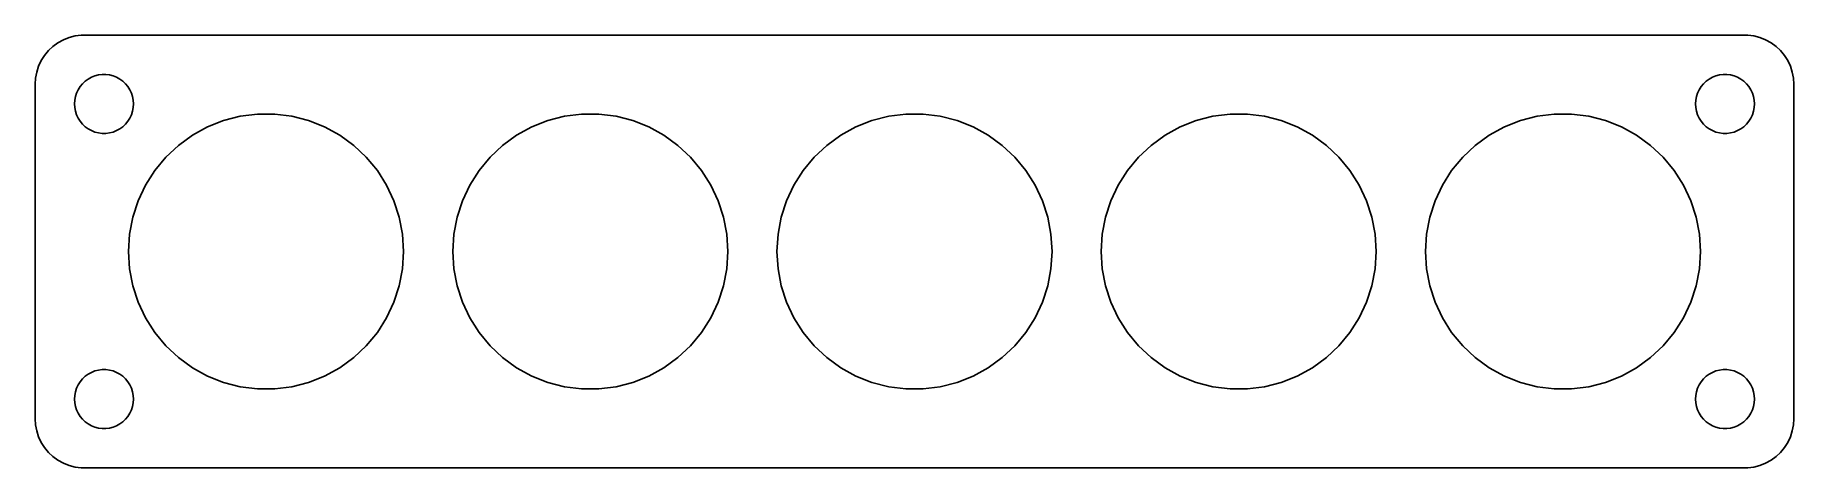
# Model space of a CAD drawing. Header units: metres. Extents: x -90 to 90, y 32 to 76.
import ezdxf

# ---------------------------------------------------------------- set-up
doc = ezdxf.new("R2010")
doc.units = ezdxf.units.M

msp = doc.modelspace()

# ---------------------------------------------------------------- linework, layer by layer
for p, q in [((-87.1791, 75.2216), (-87.6871, 74.8526)), ((-86.6289, 75.5241), (-87.1791, 75.2216)), ((-86.0451, 75.7553), (-86.6289, 75.5241)), ((-85.4369, 75.9114), (-86.0451, 75.7553)), ((-84.8139, 75.9901), (-85.4369, 75.9114)), ((84.8139, 75.9901), (-84.8139, 75.9901)), ((85.4369, 75.9114), (84.8139, 75.9901)), ((86.0451, 75.7553), (85.4369, 75.9114)), ((86.6289, 75.5241), (86.0451, 75.7553)), ((87.1791, 75.2216), (86.6289, 75.5241)), ((87.6871, 74.8526), (87.1791, 75.2216)), ((-88.8815, 73.4088), (-89.1489, 72.8406)), ((-88.5451, 73.9389), (-88.8815, 73.4088)), ((-88.1448, 74.4227), (-88.5451, 73.9389)), ((-87.6871, 74.8526), (-88.1448, 74.4227)), ((88.1448, 74.4227), (87.6871, 74.8526)), ((88.5451, 73.9389), (88.1448, 74.4227)), ((88.8815, 73.4088), (88.5451, 73.9389)), ((89.1489, 72.8406), (88.8815, 73.4088)), ((-89.4606, 71.6267), (-89.5, 71)), ((-89.3429, 72.2434), (-89.4606, 71.6267)), ((-89.1489, 72.8406), (-89.3429, 72.2434)), ((-84.1075, 71.533), (-83.7773, 71.7145)), ((-83.7773, 71.7145), (-83.427, 71.8532)), ((-83.427, 71.8532), (-83.0621, 71.9469)), ((-83.0621, 71.9469), (-82.6884, 71.9941)), ((-82.6884, 71.9941), (-82.3116, 71.9941)), ((-82.3116, 71.9941), (-81.9379, 71.9469)), ((-81.9379, 71.9469), (-81.573, 71.8532)), ((-81.573, 71.8532), (-81.2227, 71.7145)), ((-81.2227, 71.7145), (-80.8925, 71.533)), ((80.8925, 71.533), (81.2227, 71.7145)), ((81.2227, 71.7145), (81.573, 71.8532)), ((81.573, 71.8532), (81.9379, 71.9469)), ((81.9379, 71.9469), (82.3116, 71.9941)), ((82.3116, 71.9941), (82.6884, 71.9941)), ((82.6884, 71.9941), (83.0621, 71.9469)), ((83.0621, 71.9469), (83.427, 71.8532)), ((83.427, 71.8532), (83.7773, 71.7145)), ((83.7773, 71.7145), (84.1075, 71.533)), ((89.3429, 72.2434), (89.1489, 72.8406)), ((89.4606, 71.6267), (89.3429, 72.2434)), ((89.5, 71), (89.4606, 71.6267)), ((-89.5, 71), (-89.5, 37)), ((-85.4057, 69.7461), (-85.2893, 70.1044)), ((-85.2893, 70.1044), (-85.1289, 70.4453)), ((-85.1289, 70.4453), (-84.927, 70.7634)), ((-84.927, 70.7634), (-84.6869, 71.0536)), ((-84.6869, 71.0536), (-84.4123, 71.3115)), ((-84.4123, 71.3115), (-84.1075, 71.533)), ((-80.8925, 71.533), (-80.5877, 71.3115)), ((-80.5877, 71.3115), (-80.3131, 71.0536)), ((-80.3131, 71.0536), (-80.073, 70.7634)), ((-80.073, 70.7634), (-79.8711, 70.4453)), ((-79.8711, 70.4453), (-79.7107, 70.1044)), ((-79.7107, 70.1044), (-79.5943, 69.7461)), ((79.5943, 69.7461), (79.7107, 70.1044)), ((79.7107, 70.1044), (79.8711, 70.4453)), ((79.8711, 70.4453), (80.073, 70.7634)), ((80.073, 70.7634), (80.3131, 71.0536)), ((80.3131, 71.0536), (80.5877, 71.3115)), ((80.5877, 71.3115), (80.8925, 71.533)), ((84.1075, 71.533), (84.4123, 71.3115)), ((84.4123, 71.3115), (84.6869, 71.0536)), ((84.6869, 71.0536), (84.927, 70.7634)), ((84.927, 70.7634), (85.1289, 70.4453)), ((85.1289, 70.4453), (85.2893, 70.1044)), ((85.2893, 70.1044), (85.4057, 69.7461)), ((89.5, 37), (89.5, 71)), ((-85.5, 69), (-85.4763, 69.376)), ((-85.4763, 68.624), (-85.5, 69)), ((-85.4763, 69.376), (-85.4057, 69.7461)), ((-85.4057, 68.2539), (-85.4763, 68.624)), ((-85.2893, 67.8956), (-85.4057, 68.2539)), ((-79.5943, 68.2539), (-79.7107, 67.8956)), ((-79.5943, 69.7461), (-79.5237, 69.376)), ((-79.5237, 68.624), (-79.5943, 68.2539)), ((-79.5237, 69.376), (-79.5, 69)), ((-79.5, 69), (-79.5237, 68.624)), ((79.5, 69), (79.5237, 69.376)), ((79.5237, 68.624), (79.5, 69)), ((79.5237, 69.376), (79.5943, 69.7461)), ((79.5943, 68.2539), (79.5237, 68.624)), ((79.7107, 67.8956), (79.5943, 68.2539)), ((85.4057, 68.2539), (85.2893, 67.8956)), ((85.4057, 69.7461), (85.4763, 69.376)), ((85.4763, 68.624), (85.4057, 68.2539)), ((85.4763, 69.376), (85.5, 69)), ((85.5, 69), (85.4763, 68.624)), ((-85.1289, 67.5547), (-85.2893, 67.8956)), ((-84.927, 67.2366), (-85.1289, 67.5547)), ((-84.6869, 66.9464), (-84.927, 67.2366)), ((-84.4123, 66.6884), (-84.6869, 66.9464)), ((-84.1075, 66.467), (-84.4123, 66.6884)), ((-83.7773, 66.2855), (-84.1075, 66.467)), ((-83.427, 66.1468), (-83.7773, 66.2855)), ((-81.2227, 66.2855), (-81.573, 66.1468)), ((-80.8925, 66.467), (-81.2227, 66.2855)), ((-80.5877, 66.6884), (-80.8925, 66.467)), ((-80.3131, 66.9464), (-80.5877, 66.6884)), ((-80.073, 67.2366), (-80.3131, 66.9464)), ((-79.8711, 67.5547), (-80.073, 67.2366)), ((-79.7107, 67.8956), (-79.8711, 67.5547)), ((-73.5016, 65.8206), (-71.9609, 66.6676)), ((-71.9609, 66.6676), (-70.3262, 67.3148)), ((-70.3262, 67.3148), (-68.6233, 67.752)), ((-68.6233, 67.752), (-66.8791, 67.9724)), ((-66.8791, 67.9724), (-65.1209, 67.9724)), ((-65.1209, 67.9724), (-63.3767, 67.752)), ((-63.3767, 67.752), (-61.6738, 67.3148)), ((-61.6738, 67.3148), (-60.0391, 66.6676)), ((-60.0391, 66.6676), (-58.4984, 65.8206)), ((-40.5016, 65.8206), (-38.9609, 66.6676)), ((-38.9609, 66.6676), (-37.3262, 67.3148)), ((-37.3262, 67.3148), (-35.6233, 67.752)), ((-35.6233, 67.752), (-33.8791, 67.9724)), ((-33.8791, 67.9724), (-32.1209, 67.9724)), ((-32.1209, 67.9724), (-30.3766, 67.752)), ((-30.3766, 67.752), (-28.6738, 67.3148)), ((-28.6738, 67.3148), (-27.0391, 66.6676)), ((-27.0391, 66.6676), (-25.4984, 65.8206)), ((-7.50157, 65.8206), (-5.96091, 66.6676)), ((-5.96091, 66.6676), (-4.32623, 67.3148)), ((-4.32623, 67.3148), (-2.62334, 67.752)), ((-2.62334, 67.752), (-0.87906, 67.9724)), ((-0.87906, 67.9724), (0.87906, 67.9724)), ((0.87906, 67.9724), (2.62334, 67.752)), ((2.62334, 67.752), (4.32623, 67.3148)), ((4.32623, 67.3148), (5.96091, 66.6676)), ((5.96091, 66.6676), (7.50157, 65.8206)), ((25.4984, 65.8206), (27.0391, 66.6676)), ((27.0391, 66.6676), (28.6738, 67.3148)), ((28.6738, 67.3148), (30.3766, 67.752)), ((30.3766, 67.752), (32.1209, 67.9724)), ((32.1209, 67.9724), (33.8791, 67.9724)), ((33.8791, 67.9724), (35.6233, 67.752)), ((35.6233, 67.752), (37.3262, 67.3148)), ((37.3262, 67.3148), (38.9609, 66.6676)), ((38.9609, 66.6676), (40.5016, 65.8206)), ((58.4984, 65.8206), (60.0391, 66.6676)), ((60.0391, 66.6676), (61.6738, 67.3148)), ((61.6738, 67.3148), (63.3767, 67.752)), ((63.3767, 67.752), (65.1209, 67.9724)), ((65.1209, 67.9724), (66.8791, 67.9724)), ((66.8791, 67.9724), (68.6233, 67.752)), ((68.6233, 67.752), (70.3262, 67.3148)), ((70.3262, 67.3148), (71.9609, 66.6676)), ((71.9609, 66.6676), (73.5016, 65.8206)), ((79.8711, 67.5547), (79.7107, 67.8956)), ((80.073, 67.2366), (79.8711, 67.5547)), ((80.3131, 66.9464), (80.073, 67.2366)), ((80.5877, 66.6884), (80.3131, 66.9464)), ((80.8925, 66.467), (80.5877, 66.6884)), ((81.2227, 66.2855), (80.8925, 66.467)), ((81.573, 66.1468), (81.2227, 66.2855)), ((83.7773, 66.2855), (83.427, 66.1468)), ((84.1075, 66.467), (83.7773, 66.2855)), ((84.4123, 66.6884), (84.1075, 66.467)), ((84.6869, 66.9464), (84.4123, 66.6884)), ((84.927, 67.2366), (84.6869, 66.9464)), ((85.1289, 67.5547), (84.927, 67.2366)), ((85.2893, 67.8956), (85.1289, 67.5547)), ((-83.0621, 66.0531), (-83.427, 66.1468)), ((-82.6884, 66.0059), (-83.0621, 66.0531)), ((-82.3116, 66.0059), (-82.6884, 66.0059)), ((-81.9379, 66.0531), (-82.3116, 66.0059)), ((-81.573, 66.1468), (-81.9379, 66.0531)), ((-76.2056, 63.5836), (-74.9239, 64.7872)), ((-74.9239, 64.7872), (-73.5016, 65.8206)), ((-58.4984, 65.8206), (-57.0761, 64.7872)), ((-57.0761, 64.7872), (-55.7944, 63.5836)), ((-43.2056, 63.5836), (-41.9239, 64.7872)), ((-41.9239, 64.7872), (-40.5016, 65.8206)), ((-25.4984, 65.8206), (-24.0761, 64.7872)), ((-24.0761, 64.7872), (-22.7944, 63.5836)), ((-10.2056, 63.5836), (-8.92393, 64.7872)), ((-8.92393, 64.7872), (-7.50157, 65.8206)), ((7.50157, 65.8206), (8.92393, 64.7872)), ((8.92393, 64.7872), (10.2056, 63.5836)), ((22.7944, 63.5836), (24.0761, 64.7872)), ((24.0761, 64.7872), (25.4984, 65.8206)), ((40.5016, 65.8206), (41.9239, 64.7872)), ((41.9239, 64.7872), (43.2056, 63.5836)), ((55.7944, 63.5836), (57.0761, 64.7872)), ((57.0761, 64.7872), (58.4984, 65.8206)), ((73.5016, 65.8206), (74.9239, 64.7872)), ((74.9239, 64.7872), (76.2056, 63.5836)), ((81.9379, 66.0531), (81.573, 66.1468)), ((82.3116, 66.0059), (81.9379, 66.0531)), ((82.6884, 66.0059), (82.3116, 66.0059)), ((83.0621, 66.0531), (82.6884, 66.0059)), ((83.427, 66.1468), (83.0621, 66.0531)), ((-77.3262, 62.229), (-76.2056, 63.5836)), ((-55.7944, 63.5836), (-54.6738, 62.229)), ((-44.3262, 62.229), (-43.2056, 63.5836)), ((-22.7944, 63.5836), (-21.6738, 62.229)), ((-11.3262, 62.229), (-10.2056, 63.5836)), ((10.2056, 63.5836), (11.3262, 62.229)), ((21.6738, 62.229), (22.7944, 63.5836)), ((43.2056, 63.5836), (44.3262, 62.229)), ((54.6738, 62.229), (55.7944, 63.5836)), ((76.2056, 63.5836), (77.3262, 62.229)), ((-78.2683, 60.7445), (-77.3262, 62.229)), ((-54.6738, 62.229), (-53.7317, 60.7445)), ((-45.2683, 60.7445), (-44.3262, 62.229)), ((-21.6738, 62.229), (-20.7317, 60.7445)), ((-12.2683, 60.7445), (-11.3262, 62.229)), ((11.3262, 62.229), (12.2683, 60.7445)), ((20.7317, 60.7445), (21.6738, 62.229)), ((44.3262, 62.229), (45.2683, 60.7445)), ((53.7317, 60.7445), (54.6738, 62.229)), ((77.3262, 62.229), (78.2683, 60.7445)), ((-79.5602, 57.4816), (-79.0169, 59.1537)), ((-79.0169, 59.1537), (-78.2683, 60.7445)), ((-53.7317, 60.7445), (-52.9831, 59.1537)), ((-52.9831, 59.1537), (-52.4398, 57.4816)), ((-46.5602, 57.4816), (-46.0169, 59.1537)), ((-46.0169, 59.1537), (-45.2683, 60.7445)), ((-20.7317, 60.7445), (-19.9831, 59.1537)), ((-19.9831, 59.1537), (-19.4398, 57.4816)), ((-13.5602, 57.4816), (-13.0169, 59.1537)), ((-13.0169, 59.1537), (-12.2683, 60.7445)), ((12.2683, 60.7445), (13.0169, 59.1537)), ((13.0169, 59.1537), (13.5602, 57.4816)), ((19.4398, 57.4816), (19.9831, 59.1537)), ((19.9831, 59.1537), (20.7317, 60.7445)), ((45.2683, 60.7445), (46.0169, 59.1537)), ((46.0169, 59.1537), (46.5602, 57.4816)), ((52.4398, 57.4816), (52.9831, 59.1537)), ((52.9831, 59.1537), (53.7317, 60.7445)), ((78.2683, 60.7445), (79.0169, 59.1537)), ((79.0169, 59.1537), (79.5602, 57.4816)), ((-79.8896, 55.7547), (-79.5602, 57.4816)), ((-52.4398, 57.4816), (-52.1104, 55.7547)), ((-46.8896, 55.7547), (-46.5602, 57.4816)), ((-19.4398, 57.4816), (-19.1104, 55.7547)), ((-13.8896, 55.7547), (-13.5602, 57.4816)), ((13.5602, 57.4816), (13.8896, 55.7547)), ((19.1104, 55.7547), (19.4398, 57.4816)), ((46.5602, 57.4816), (46.8896, 55.7547)), ((52.1104, 55.7547), (52.4398, 57.4816)), ((79.5602, 57.4816), (79.8896, 55.7547)), ((-80, 54), (-79.8896, 55.7547)), ((-52.1104, 55.7547), (-52, 54)), ((-47, 54), (-46.8896, 55.7547)), ((-19.1104, 55.7547), (-19, 54)), ((-14, 54), (-13.8896, 55.7547)), ((13.8896, 55.7547), (14, 54)), ((19, 54), (19.1104, 55.7547)), ((46.8896, 55.7547), (47, 54)), ((52, 54), (52.1104, 55.7547)), ((79.8896, 55.7547), (80, 54)), ((-79.8896, 52.2453), (-80, 54)), ((-52, 54), (-52.1104, 52.2453)), ((-46.8896, 52.2453), (-47, 54)), ((-19, 54), (-19.1104, 52.2453)), ((-13.8896, 52.2453), (-14, 54)), ((14, 54), (13.8896, 52.2453)), ((19.1104, 52.2453), (19, 54)), ((47, 54), (46.8896, 52.2453)), ((52.1104, 52.2453), (52, 54)), ((80, 54), (79.8896, 52.2453)), ((-79.5602, 50.5184), (-79.8896, 52.2453)), ((-52.1104, 52.2453), (-52.4398, 50.5184)), ((-46.5602, 50.5184), (-46.8896, 52.2453)), ((-19.1104, 52.2453), (-19.4398, 50.5184)), ((-13.5602, 50.5184), (-13.8896, 52.2453)), ((13.8896, 52.2453), (13.5602, 50.5184)), ((19.4398, 50.5184), (19.1104, 52.2453)), ((46.8896, 52.2453), (46.5602, 50.5184)), ((52.4398, 50.5184), (52.1104, 52.2453)), ((79.8896, 52.2453), (79.5602, 50.5184)), ((-79.0169, 48.8463), (-79.5602, 50.5184)), ((-52.4398, 50.5184), (-52.9831, 48.8463)), ((-46.0169, 48.8463), (-46.5602, 50.5184)), ((-19.4398, 50.5184), (-19.9831, 48.8463)), ((-13.0169, 48.8463), (-13.5602, 50.5184)), ((13.5602, 50.5184), (13.0169, 48.8463)), ((19.9831, 48.8463), (19.4398, 50.5184)), ((46.5602, 50.5184), (46.0169, 48.8463)), ((52.9831, 48.8463), (52.4398, 50.5184)), ((79.5602, 50.5184), (79.0169, 48.8463)), ((-78.2683, 47.2555), (-79.0169, 48.8463)), ((-52.9831, 48.8463), (-53.7317, 47.2555)), ((-45.2683, 47.2555), (-46.0169, 48.8463)), ((-19.9831, 48.8463), (-20.7317, 47.2555)), ((-12.2683, 47.2555), (-13.0169, 48.8463)), ((13.0169, 48.8463), (12.2683, 47.2555)), ((20.7317, 47.2555), (19.9831, 48.8463)), ((46.0169, 48.8463), (45.2683, 47.2555)), ((53.7317, 47.2555), (52.9831, 48.8463)), ((79.0169, 48.8463), (78.2683, 47.2555)), ((-77.3262, 45.771), (-78.2683, 47.2555)), ((-53.7317, 47.2555), (-54.6738, 45.771)), ((-44.3262, 45.771), (-45.2683, 47.2555)), ((-20.7317, 47.2555), (-21.6738, 45.771)), ((-11.3262, 45.771), (-12.2683, 47.2555)), ((12.2683, 47.2555), (11.3262, 45.771)), ((21.6738, 45.771), (20.7317, 47.2555)), ((45.2683, 47.2555), (44.3262, 45.771)), ((54.6738, 45.771), (53.7317, 47.2555)), ((78.2683, 47.2555), (77.3262, 45.771)), ((-76.2056, 44.4164), (-77.3262, 45.771)), ((-54.6738, 45.771), (-55.7944, 44.4164)), ((-43.2056, 44.4164), (-44.3262, 45.771)), ((-21.6738, 45.771), (-22.7944, 44.4164)), ((-10.2056, 44.4164), (-11.3262, 45.771)), ((11.3262, 45.771), (10.2056, 44.4164)), ((22.7944, 44.4164), (21.6738, 45.771)), ((44.3262, 45.771), (43.2056, 44.4164)), ((55.7944, 44.4164), (54.6738, 45.771)), ((77.3262, 45.771), (76.2056, 44.4164)), ((-74.9239, 43.2128), (-76.2056, 44.4164)), ((-73.5016, 42.1794), (-74.9239, 43.2128)), ((-57.0761, 43.2128), (-58.4984, 42.1794)), ((-55.7944, 44.4164), (-57.0761, 43.2128)), ((-41.9239, 43.2128), (-43.2056, 44.4164)), ((-40.5016, 42.1794), (-41.9239, 43.2128)), ((-24.0761, 43.2128), (-25.4984, 42.1794)), ((-22.7944, 44.4164), (-24.0761, 43.2128)), ((-8.92393, 43.2128), (-10.2056, 44.4164)), ((-7.50157, 42.1794), (-8.92393, 43.2128)), ((8.92393, 43.2128), (7.50157, 42.1794)), ((10.2056, 44.4164), (8.92393, 43.2128)), ((24.0761, 43.2128), (22.7944, 44.4164)), ((25.4984, 42.1794), (24.0761, 43.2128)), ((41.9239, 43.2128), (40.5016, 42.1794)), ((43.2056, 44.4164), (41.9239, 43.2128)), ((57.0761, 43.2128), (55.7944, 44.4164)), ((58.4984, 42.1794), (57.0761, 43.2128)), ((74.9239, 43.2128), (73.5016, 42.1794)), ((76.2056, 44.4164), (74.9239, 43.2128)), ((-84.6869, 41.0536), (-84.4123, 41.3116)), ((-84.4123, 41.3116), (-84.1075, 41.533)), ((-84.1075, 41.533), (-83.7773, 41.7145)), ((-83.7773, 41.7145), (-83.427, 41.8532)), ((-83.427, 41.8532), (-83.0621, 41.9469)), ((-83.0621, 41.9469), (-82.6884, 41.9941)), ((-82.6884, 41.9941), (-82.3116, 41.9941)), ((-82.3116, 41.9941), (-81.9379, 41.9469)), ((-81.9379, 41.9469), (-81.573, 41.8532)), ((-81.573, 41.8532), (-81.2227, 41.7145)), ((-81.2227, 41.7145), (-80.8925, 41.533)), ((-80.8925, 41.533), (-80.5877, 41.3116)), ((-80.5877, 41.3116), (-80.3131, 41.0536)), ((-71.9609, 41.3324), (-73.5016, 42.1794)), ((-70.3262, 40.6852), (-71.9609, 41.3324)), ((-60.0391, 41.3324), (-61.6738, 40.6852)), ((-58.4984, 42.1794), (-60.0391, 41.3324)), ((-38.9609, 41.3324), (-40.5016, 42.1794)), ((-37.3262, 40.6852), (-38.9609, 41.3324)), ((-27.0391, 41.3324), (-28.6738, 40.6852)), ((-25.4984, 42.1794), (-27.0391, 41.3324)), ((-5.96091, 41.3324), (-7.50157, 42.1794)), ((-4.32623, 40.6852), (-5.96091, 41.3324)), ((5.96091, 41.3324), (4.32623, 40.6852)), ((7.50157, 42.1794), (5.96091, 41.3324)), ((27.0391, 41.3324), (25.4984, 42.1794)), ((28.6738, 40.6852), (27.0391, 41.3324)), ((38.9609, 41.3324), (37.3262, 40.6852)), ((40.5016, 42.1794), (38.9609, 41.3324)), ((60.0391, 41.3324), (58.4984, 42.1794)), ((61.6738, 40.6852), (60.0391, 41.3324)), ((71.9609, 41.3324), (70.3262, 40.6852)), ((73.5016, 42.1794), (71.9609, 41.3324)), ((80.3131, 41.0536), (80.5877, 41.3116)), ((80.5877, 41.3116), (80.8925, 41.533)), ((80.8925, 41.533), (81.2227, 41.7145)), ((81.2227, 41.7145), (81.573, 41.8532)), ((81.573, 41.8532), (81.9379, 41.9469)), ((81.9379, 41.9469), (82.3116, 41.9941)), ((82.3116, 41.9941), (82.6884, 41.9941)), ((82.6884, 41.9941), (83.0621, 41.9469)), ((83.0621, 41.9469), (83.427, 41.8532)), ((83.427, 41.8532), (83.7773, 41.7145)), ((83.7773, 41.7145), (84.1075, 41.533)), ((84.1075, 41.533), (84.4123, 41.3116)), ((84.4123, 41.3116), (84.6869, 41.0536)), ((-85.4763, 39.376), (-85.4057, 39.7461)), ((-85.4057, 39.7461), (-85.2893, 40.1044)), ((-85.2893, 40.1044), (-85.1289, 40.4453)), ((-85.1289, 40.4453), (-84.927, 40.7634)), ((-84.927, 40.7634), (-84.6869, 41.0536)), ((-80.3131, 41.0536), (-80.073, 40.7634)), ((-80.073, 40.7634), (-79.8711, 40.4453)), ((-79.8711, 40.4453), (-79.7107, 40.1044)), ((-79.7107, 40.1044), (-79.5943, 39.7461)), ((-79.5943, 39.7461), (-79.5237, 39.376)), ((-68.6233, 40.248), (-70.3262, 40.6852)), ((-66.8791, 40.0276), (-68.6233, 40.248)), ((-65.1209, 40.0276), (-66.8791, 40.0276)), ((-63.3767, 40.248), (-65.1209, 40.0276)), ((-61.6738, 40.6852), (-63.3767, 40.248)), ((-35.6233, 40.248), (-37.3262, 40.6852)), ((-33.8791, 40.0276), (-35.6233, 40.248)), ((-32.1209, 40.0276), (-33.8791, 40.0276)), ((-30.3766, 40.248), (-32.1209, 40.0276)), ((-28.6738, 40.6852), (-30.3766, 40.248)), ((-2.62334, 40.248), (-4.32623, 40.6852)), ((-0.87906, 40.0276), (-2.62334, 40.248)), ((0.87906, 40.0276), (-0.87906, 40.0276)), ((2.62334, 40.248), (0.87906, 40.0276)), ((4.32623, 40.6852), (2.62334, 40.248)), ((30.3766, 40.248), (28.6738, 40.6852)), ((32.1209, 40.0276), (30.3766, 40.248)), ((33.8791, 40.0276), (32.1209, 40.0276)), ((35.6233, 40.248), (33.8791, 40.0276)), ((37.3262, 40.6852), (35.6233, 40.248)), ((63.3767, 40.248), (61.6738, 40.6852)), ((65.1209, 40.0276), (63.3767, 40.248)), ((66.8791, 40.0276), (65.1209, 40.0276)), ((68.6233, 40.248), (66.8791, 40.0276)), ((70.3262, 40.6852), (68.6233, 40.248)), ((79.5237, 39.376), (79.5943, 39.7461)), ((79.5943, 39.7461), (79.7107, 40.1044)), ((79.7107, 40.1044), (79.8711, 40.4453)), ((79.8711, 40.4453), (80.073, 40.7634)), ((80.073, 40.7634), (80.3131, 41.0536)), ((84.6869, 41.0536), (84.927, 40.7634)), ((84.927, 40.7634), (85.1289, 40.4453)), ((85.1289, 40.4453), (85.2893, 40.1044)), ((85.2893, 40.1044), (85.4057, 39.7461)), ((85.4057, 39.7461), (85.4763, 39.376)), ((-85.5, 39), (-85.4763, 39.376)), ((-85.4763, 38.624), (-85.5, 39)), ((-85.4057, 38.2539), (-85.4763, 38.624)), ((-85.2893, 37.8956), (-85.4057, 38.2539)), ((-85.1289, 37.5547), (-85.2893, 37.8956)), ((-79.7107, 37.8956), (-79.8711, 37.5547)), ((-79.5943, 38.2539), (-79.7107, 37.8956)), ((-79.5237, 38.624), (-79.5943, 38.2539)), ((-79.5237, 39.376), (-79.5, 39)), ((-79.5, 39), (-79.5237, 38.624)), ((79.5, 39), (79.5237, 39.376)), ((79.5237, 38.624), (79.5, 39)), ((79.5943, 38.2539), (79.5237, 38.624)), ((79.7107, 37.8956), (79.5943, 38.2539)), ((79.8711, 37.5547), (79.7107, 37.8956)), ((85.2893, 37.8956), (85.1289, 37.5547)), ((85.4057, 38.2539), (85.2893, 37.8956)), ((85.4763, 38.624), (85.4057, 38.2539)), ((85.4763, 39.376), (85.5, 39)), ((85.5, 39), (85.4763, 38.624)), ((-89.5, 37), (-89.4606, 36.3733)), ((-89.4606, 36.3733), (-89.3429, 35.7566)), ((-84.927, 37.2366), (-85.1289, 37.5547)), ((-84.6869, 36.9464), (-84.927, 37.2366)), ((-84.4123, 36.6885), (-84.6869, 36.9464)), ((-84.1075, 36.467), (-84.4123, 36.6885)), ((-83.7773, 36.2855), (-84.1075, 36.467)), ((-83.427, 36.1468), (-83.7773, 36.2855)), ((-83.0621, 36.0531), (-83.427, 36.1468)), ((-82.6884, 36.0059), (-83.0621, 36.0531)), ((-82.3116, 36.0059), (-82.6884, 36.0059)), ((-81.9379, 36.0531), (-82.3116, 36.0059)), ((-81.573, 36.1468), (-81.9379, 36.0531)), ((-81.2227, 36.2855), (-81.573, 36.1468)), ((-80.8925, 36.467), (-81.2227, 36.2855)), ((-80.5877, 36.6885), (-80.8925, 36.467)), ((-80.3131, 36.9464), (-80.5877, 36.6885)), ((-80.073, 37.2366), (-80.3131, 36.9464)), ((-79.8711, 37.5547), (-80.073, 37.2366)), ((80.073, 37.2366), (79.8711, 37.5547)), ((80.3131, 36.9464), (80.073, 37.2366)), ((80.5877, 36.6885), (80.3131, 36.9464)), ((80.8925, 36.467), (80.5877, 36.6885)), ((81.2227, 36.2855), (80.8925, 36.467)), ((81.573, 36.1468), (81.2227, 36.2855)), ((81.9379, 36.0531), (81.573, 36.1468)), ((82.3116, 36.0059), (81.9379, 36.0531)), ((82.6884, 36.0059), (82.3116, 36.0059)), ((83.0621, 36.0531), (82.6884, 36.0059)), ((83.427, 36.1468), (83.0621, 36.0531)), ((83.7773, 36.2855), (83.427, 36.1468)), ((84.1075, 36.467), (83.7773, 36.2855)), ((84.4123, 36.6885), (84.1075, 36.467)), ((84.6869, 36.9464), (84.4123, 36.6885)), ((84.927, 37.2366), (84.6869, 36.9464)), ((85.1289, 37.5547), (84.927, 37.2366)), ((89.3429, 35.7566), (89.4606, 36.3733)), ((89.4606, 36.3733), (89.5, 37)), ((-89.3429, 35.7566), (-89.1489, 35.1594)), ((-89.1489, 35.1594), (-88.8815, 34.5912)), ((-88.8815, 34.5912), (-88.5451, 34.0611)), ((-88.5451, 34.0611), (-88.1448, 33.5773)), ((88.1448, 33.5773), (88.5451, 34.0611)), ((88.5451, 34.0611), (88.8815, 34.5912)), ((88.8815, 34.5912), (89.1489, 35.1594)), ((89.1489, 35.1594), (89.3429, 35.7566)), ((-88.1448, 33.5773), (-87.6871, 33.1474)), ((-87.6871, 33.1474), (-87.1791, 32.7784)), ((-87.1791, 32.7784), (-86.6289, 32.4759)), ((-86.6289, 32.4759), (-86.0451, 32.2447)), ((-86.0451, 32.2447), (-85.4369, 32.0886)), ((85.4369, 32.0886), (86.0451, 32.2447)), ((86.0451, 32.2447), (86.6289, 32.4759)), ((86.6289, 32.4759), (87.1791, 32.7784)), ((87.1791, 32.7784), (87.6871, 33.1474)), ((87.6871, 33.1474), (88.1448, 33.5773)), ((-85.4369, 32.0886), (-84.8139, 32.0099)), ((-84.8139, 32.0099), (84.8139, 32.0099)), ((84.8139, 32.0099), (85.4369, 32.0886))]:
    msp.add_line(p, q)

doc.saveas('drawing.dxf')
